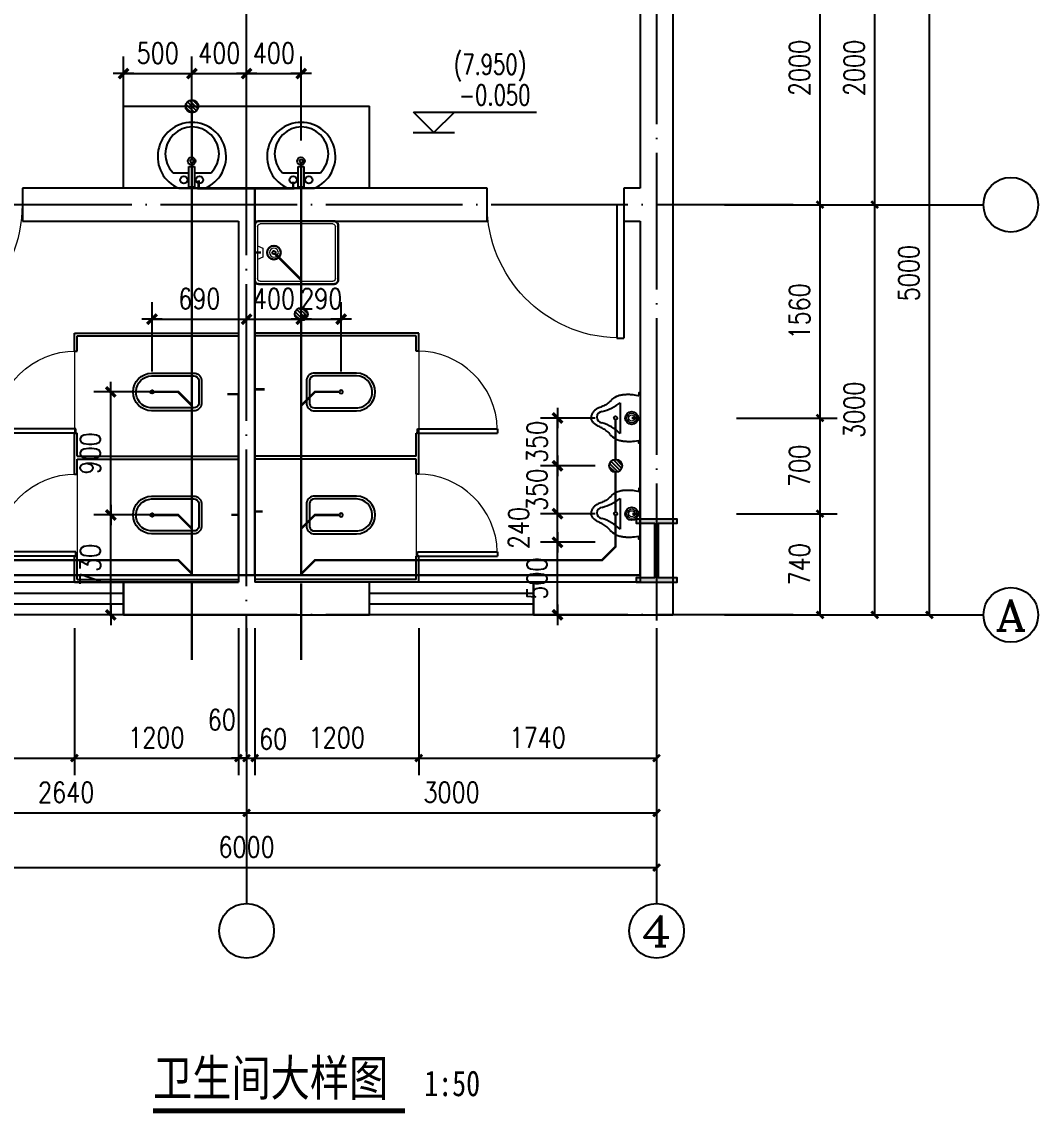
# Model space of a CAD drawing. Extents: x -173215 to 463891, y -864580 to -620646.
# Drawn here: x 102667 to 117540, y -779640 to -763675 of the extents above; entities that cross this region are included whole.
import ezdxf
from ezdxf.enums import TextEntityAlignment as Align

# ---------------------------------------------------------------- set-up
doc = ezdxf.new("R2010")
doc.units = 0
doc.header["$LTSCALE"] = 500
doc.header["$MEASUREMENT"] = 0
doc.linetypes.add('DASH', pattern=[0.35, 0.25, -0.1])
doc.linetypes.add('DOTE', pattern=[2.42, 2, -0.2, 0.02, -0.2])
doc.layers.get('0').update_dxf_attribs({"linetype": 'CONTINUOUS'})
doc.layers.get('Defpoints').update_dxf_attribs({"linetype": 'CONTINUOUS'})
for name, color, linetype in [('AXIS', 3, 'CONTINUOUS'), ('AXIS_TEXT', 7, 'CONTINUOUS'), ('DIM_ELEV', 3, 'CONTINUOUS'), ('DOTE', 253, 'DOTE'), ('EQUIP_地漏', 7, 'CONTINUOUS'), ('EQUIP_污水', 7, 'CONTINUOUS'), ('PIPE-污水', 2, 'DASH'), ('PIPE-给水', 3, 'TG_J'), ('PUB_TEXT', 7, 'CONTINUOUS'), ('TWT_DIM', 3, 'CONTINUOUS'), ('WALL', 6, 'CONTINUOUS'), ('WINDOW', 4, 'CONTINUOUS'), ('台盆', 130, 'CONTINUOUS'), ('栏板', 42, 'CONTINUOUS'), ('立面图', 40, 'CONTINUOUS'), ('立面白线', 31, 'CONTINUOUS')]:
    doc.layers.add(name, color=color, linetype=linetype)
doc.layers.add('填充剖面墙', color=6, linetype='CONTINUOUS', lineweight=30)
doc.layers.add('细线', color=8, linetype='CONTINUOUS', lineweight=9)
doc.styles.add('-黑体', font='simhei.ttf', dxfattribs={"width": 0.8})
doc.styles.add('_TCH_AXIS', font='COMPLEX', dxfattribs={"bigfont": 'GBCBIG'})
doc.styles.add('_TCH_DIM', font='SIMPLEX', dxfattribs={"bigfont": 'GBCBIG'})
doc.styles.add('COMPLEX', font='COMPLEX')
doc.styles.add('DIM_FONT', font='SIMPLEX.shx', dxfattribs={"width": 0.8})
doc.styles.add('TG_LINETYPE', font='SIMPLEX', dxfattribs={"width": 0.8, "height": 2.8, "bigfont": 'HZTXT'})
doc.linetypes.add('TG_J', pattern='A,2,-0.3,["J",TG_LINETYPE,S=0.1,R=0,X=-0.23,Y=-0.15],0', length=2.3)
doc.dimstyles.new('DIMN', dxfattribs={"dimtxt": 300, "dimasz": 1, "dimexe": 250, "dimexo": 300, "dimgap": 150, "dimtad": 1, "dimdec": 0, "dimzin": 0, "dimdsep": 46, "dimtxsty": 'DIM_FONT', "dimblk": '_DIMX', "dimcen": 0.09, "dimclrt": 7, "dimadec": 0, "dimazin": 0, "dimtfac": 1, "dimtdec": 0, "dimtix": 1, "dimtmove": 2, "dimatfit": 3, "dimldrblk": '_DIMX', "dimfxl": 0, "dimtolj": 1, "dimtzin": 0, "dimarcsym": 0})
doc.dimstyles.new('DIMN50', dxfattribs={"dimscale": 0.5, "dimtxt": 300, "dimasz": 100, "dimexe": 250, "dimexo": 300, "dimgap": 150, "dimtad": 1, "dimdec": 0, "dimzin": 0, "dimdsep": 46, "dimtxsty": 'DIM_FONT', "dimblk": 'ARCHTICK', "dimcen": 0.09, "dimclrt": 7, "dimazin": 2, "dimtfac": 1, "dimtdec": 0, "dimtix": 1, "dimtmove": 2, "dimatfit": 3, "dimldrblk": 'ARCHTICK', "dimfxl": 0, "dimtolj": 1, "dimtzin": 0, "dimarcsym": 0})

# ---------------------------------------------------------------- blocks, each defined once
blk = doc.blocks.new('钢柱')
blk.add_hatch(color=256).paths.add_polyline_path([(4274.7, 9436.3), (4139.7, 9436.3), (4139.7, 9466.3), (4439.7, 9466.3), (4439.7, 9436.3), (4304.7, 9436.3), (4304.7, 9036.3), (4439.7, 9036.3), (4439.7, 9006.3), (4139.7, 9006.3), (4139.7, 9036.3), (4274.7, 9036.3)])
blk.add_lwpolyline([(4274.7, 9436.3), (4139.7, 9436.3), (4139.7, 9466.3), (4439.7, 9466.3), (4439.7, 9436.3), (4304.7, 9436.3), (4304.7, 9036.3), (4439.7, 9036.3), (4439.7, 9006.3), (4139.7, 9006.3), (4139.7, 9036.3), (4274.7, 9036.3), (4274.7, 9436.3), (4139.7, 9436.3)])
blk = doc.blocks.new('$TCHSYS$WIN2D')
for p, q in [((-0.5, 0.5), (0.5, 0.5)), ((-0.5, 0.5), (-0.5, -0.5)), ((0.5, 0.5), (0.5, -0.5)), ((0.5, 0.1667), (-0.5, 0.1667)), ((0.5, -0.1667), (-0.5, -0.1667)), ((-0.5, -0.5), (0.5, -0.5))]:
    blk.add_line(p, q)
blk = doc.blocks.new('$plan$00001628')
for p, q in [((-20.3, 0), (20.3, 0)), ((20.3, 0), (20.3, -150)), ((-20.3, -150), (-20.3, 0)), ((-23.4, -103.9), (-143.6, -103.9)), ((20.3, -150), (-20.3, -150)), ((136, -103.9), (23.5, -103.9))]:
    blk.add_line(p, q)
blk.add_lwpolyline([(-96.6, 9.3, 5.110404), (92.2, 9.3)], format="xyb", close=True)
for centre, radius in [((-57.2, -52), 26.7), ((57.2, -52), 26.7), ((0, -190.1), 27.8)]:
    blk.add_circle(centre, radius)
blk.add_arc((-3.8, -242.5), 196.9, 135.25267, 44.74733)
blk = doc.blocks.new('$DorLib2D$00000001')
for p, q in [((0.45, 0.975), (0.5, 0.975)), ((0.45, 0), (0.45, 0.975)), ((0.5, 0), (0.5, 0.975)), ((0.5, 0), (0.45, 0))]:
    blk.add_line(p, q)
at = {"lineweight": 13}
blk.add_arc((0.475, 0), 0.975, 91.46928, 180, dxfattribs=at)
blk = doc.blocks.new('$plan$00001612')
for points in [[(135.1, 138), (442.4, 138, -0.388189), (501, 87.5), (501, -87.5, -0.388189), (442.4, -138), (135.1, -138, -0.97895)], [(443.1, -116.5), (125.4, -116.5, -0.936623), (135.3, 117.1), (442.8, 117.1, -0.381636), (480.2, 86.1), (480.2, -86.3, -0.399536)]]:
    blk.add_lwpolyline(points, format="xyb", close=True)
blk.add_lwpolyline([(195.5, 117.1, 0, 0, 0.440649), (185.5, 107.5, 0, 0, 0), (185.4, -105.9, 0, 0, 0.411645), (194.1, -115.5, 1.5, 1.5, 0)], format="xyseb")
blk = doc.blocks.new('$plan$00000380')
for p, q in [((-112.2, -146.3), (113.5, -146.3)), ((-135.3, -207.1), (-130, -211.3)), ((119.8, -220.5), (127.5, -214.6))]:
    blk.add_line(p, q)
for points in [[(-185, 0), (-185, -10), (-164.4, -10)], [(-185, 0), (185, 0), (185, -10), (165, -10)], [(-135.3, -207.1), (-146.1, -193.9), (-153.4, -182.2), (-159, -171.7), (-163.1, -162.3), (-166.1, -153.9), (-168.1, -146.2), (-169.4, -139.3), (-170.4, -132.8), (-171.2, -126.7), (-171.8, -120.8), (-172.4, -115.1), (-172.8, -109.5), (-173.1, -103.9), (-173.3, -98.1), (-173.3, -92.1), (-173.3, -85.9), (-173.2, -79.2), (-172.9, -71.9), (-172.3, -63.7), (-171.4, -54.4), (-170.1, -43.7), (-168.2, -31.4), (-165.8, -17.2), (-164.4, -10)], [(127.5, -214.6), (137.5, -201.9), (145.5, -190.6), (151.6, -180.4), (156.3, -171.3), (159.7, -163), (162.1, -155.5), (163.9, -148.7), (165.2, -142.3), (166.3, -136.2), (167.3, -130.4), (168.2, -124.7), (168.9, -119.1), (169.5, -113.5), (170, -107.8), (170.4, -101.8), (170.8, -95.6), (171, -88.9), (171.1, -81.6), (171, -73.4), (170.6, -64), (169.9, -53.3), (168.7, -40.9), (167.1, -26.6), (164.9, -10.1)], [(-130, -211.3), (-128.2, -212.9), (-120.3, -220.9), (-113.4, -228.7), (-107.4, -236.3), (-102.1, -243.8), (-97.5, -251.3), (-93.4, -258.7), (-89.7, -266.2), (-86.2, -273.6), (-83.1, -280.9), (-80.1, -288.1), (-77.2, -295.1), (-74.4, -301.8), (-71.5, -308.2), (-68.5, -314.2), (-65.3, -319.8), (-62, -324.9), (-58.5, -329.6), (-54.8, -334), (-51, -338), (-47, -341.6), (-42.9, -344.9), (-38.6, -347.9), (-34.2, -350.5), (-29.7, -352.9), (-25.1, -354.9), (-20.3, -356.6), (-15.4, -358), (-10.4, -359), (-5.3, -359.6), (-0.1, -359.8), (0.3, -359.8)], [(119.8, -220.5), (117.9, -222), (109.6, -229.5), (102.3, -236.9), (95.8, -244.2), (90.2, -251.4), (85.1, -258.6), (80.6, -265.8), (76.4, -273), (72.6, -280.2), (69, -287.4), (65.7, -294.4), (62.4, -301.2), (59.2, -307.7), (55.9, -314), (52.6, -319.8), (49.1, -325.2), (45.5, -330.1), (41.7, -334.7), (37.8, -338.8), (33.8, -342.6), (29.6, -346), (25.3, -349), (20.9, -351.7), (16.3, -354.2), (11.7, -356.3), (6.9, -358), (2.1, -359.4), (0.3, -359.8)]]:
    blk.add_lwpolyline(points)
blk.add_circle((0, -61.9), 47.3)
at = {"lineweight": 13}
for radius in [34.6, 22.1]:
    blk.add_circle((0, -61.9), radius, dxfattribs=at)
for centre, radius, start, end in [((-382.4, -362.7), 346.2, 14.06156, 38.70013), ((335.1, -365.6), 311.8, 135.28681, 164.39133), ((-5.7, -276), 40.9, 183.65649, 351.93977)]:
    blk.add_arc(centre, radius, start, end)
blk = doc.blocks.new('$plan$00000360')
at = {"lineweight": 13}
for p, q in [((-590, -420), (-590, -40)), ((-570, -20), (-40, -20)), ((-20, -40), (-20, -420)), ((-20, -180), (-60, -197.5)), ((-60, -197.5), (-60, -262.5)), ((-60, -262.5), (-20, -280)), ((-40, -440), (-570, -440))]:
    blk.add_line(p, q, dxfattribs=at)
for points in [[(-580, 0, 0.414214), (-610, -30, 0.414214)], [(0, -30, 0.414214), (-30, 0, 0.414214)], [(-610, -430, 0.414214), (-580, -460, 0.414214)], [(-30, -460, 0.414214), (0, -430, 0.414214)]]:
    blk.add_lwpolyline(points, format="xyb")
for points in [[(-580, 0), (-30, 0)], [(-610, -430), (-610, -30)], [(0, -30), (0, -430)], [(-30, -460), (-580, -460)]]:
    blk.add_lwpolyline(points)
blk.add_circle((-140, -230), 50)
blk.add_circle((-140, -230), 32.5, dxfattribs=at)
for centre, start, end in [((-570, -40), 90, 180), ((-40, -40), 0, 90), ((-570, -420), 180, 270), ((-40, -420), 270, 0)]:
    blk.add_arc(centre, 20, start, end, dxfattribs=at)
blk = doc.blocks.new('_AXISO')
blk.add_circle((0, 0), 0.5)
at = {"layer": 'AXIS_TEXT', "style": 'COMPLEX', "width": 1.041667}
blk.add_attdef('A', text='', height=0.56, dxfattribs=at).set_placement((-0.25, -0.28), (0.25, -0.28), align=Align.FIT)
blk = doc.blocks.new('_ArchTick')
at = {"color": 0, "linetype": 'ByBlock', "const_width": 0.4}
blk.add_lwpolyline([(-0.5, -0.5), (0.5, 0.5)], dxfattribs=at)
blk = doc.blocks.new('*D342')
at = {"layer": 'AXIS', "color": 0, "lineweight": -2, "transparency": 16777216}
for p, q in [((313370.6, -424803.7), (313370.6, -426428.7)), ((319370.6, -424803.7), (319370.6, -426428.7)), ((313370.6, -426303.7), (319370.6, -426303.7))]:
    blk.add_line(p, q, dxfattribs=at)
at = {"layer": 'Defpoints', "color": 0, "transparency": 16777216}
for p in [(313370.6, -424653.7), (319370.6, -424653.7), (319370.6, -426303.7)]:
    blk.add_point(p, dxfattribs=at)
at = {"layer": 'AXIS', "color": 0, "lineweight": -2, "transparency": 16777216, "xscale": 50, "yscale": 50, "zscale": 50, "rotation": 180}
blk.add_blockref('_ArchTick', (313370.6, -426303.7), dxfattribs=at)
at = {"layer": 'AXIS', "color": 0, "lineweight": -2, "transparency": 16777216, "xscale": 50, "yscale": 50, "zscale": 50}
blk.add_blockref('_ArchTick', (319370.6, -426303.7), dxfattribs=at)
at = {"layer": 'AXIS', "color": 7, "transparency": 16777216, "insert": (316370.6, -426153.7), "char_height": 150, "attachment_point": 5, "style": 'DIM_FONT'}
blk.add_mtext('\\A1;6000', dxfattribs=at)
blk = doc.blocks.new('*D344')
at = {"layer": 'AXIS', "color": 0, "lineweight": -2, "transparency": 16777216}
for p, q in [((313730.6, -424803.7), (313730.6, -426028.7)), ((316370.6, -424803.7), (316370.6, -426028.7)), ((313730.6, -425903.7), (316370.6, -425903.7))]:
    blk.add_line(p, q, dxfattribs=at)
at = {"layer": 'Defpoints', "color": 0, "transparency": 16777216}
for p in [(313730.6, -424653.7), (316370.6, -424653.7), (316370.6, -425903.7)]:
    blk.add_point(p, dxfattribs=at)
at = {"layer": 'AXIS', "color": 0, "lineweight": -2, "transparency": 16777216, "xscale": 50, "yscale": 50, "zscale": 50, "rotation": 180}
blk.add_blockref('_ArchTick', (313730.6, -425903.7), dxfattribs=at)
at = {"layer": 'AXIS', "color": 0, "lineweight": -2, "transparency": 16777216, "xscale": 50, "yscale": 50, "zscale": 50}
blk.add_blockref('_ArchTick', (316370.6, -425903.7), dxfattribs=at)
at = {"layer": 'AXIS', "color": 7, "transparency": 16777216, "insert": (315050.6, -425753.7), "char_height": 150, "attachment_point": 5, "style": 'DIM_FONT'}
blk.add_mtext('\\A1;2640', dxfattribs=at)
blk = doc.blocks.new('*D345')
at = {"layer": 'AXIS', "color": 0, "lineweight": -2, "transparency": 16777216}
for p, q in [((316370.6, -424803.7), (316370.6, -426028.7)), ((319370.6, -424803.7), (319370.6, -426028.7)), ((316370.6, -425903.7), (319370.6, -425903.7))]:
    blk.add_line(p, q, dxfattribs=at)
at = {"layer": 'Defpoints', "color": 0, "transparency": 16777216}
for p in [(316370.6, -424653.7), (319370.6, -424653.7), (319370.6, -425903.7)]:
    blk.add_point(p, dxfattribs=at)
at = {"layer": 'AXIS', "color": 0, "lineweight": -2, "transparency": 16777216, "xscale": 50, "yscale": 50, "zscale": 50, "rotation": 180}
blk.add_blockref('_ArchTick', (316370.6, -425903.7), dxfattribs=at)
at = {"layer": 'AXIS', "color": 0, "lineweight": -2, "transparency": 16777216, "xscale": 50, "yscale": 50, "zscale": 50}
blk.add_blockref('_ArchTick', (319370.6, -425903.7), dxfattribs=at)
at = {"layer": 'AXIS', "color": 7, "transparency": 16777216, "insert": (317870.6, -425753.7), "char_height": 150, "attachment_point": 5, "style": 'DIM_FONT'}
blk.add_mtext('\\A1;3000', dxfattribs=at)
blk = doc.blocks.new('*D346')
at = {"layer": 'AXIS', "color": 0, "lineweight": -2, "transparency": 16777216}
for p, q in [((319866.9, -419455.8), (321491.9, -419455.8)), ((321366.9, -424455.8), (321366.9, -419455.8)), ((319866.9, -424455.8), (321491.9, -424455.8))]:
    blk.add_line(p, q, dxfattribs=at)
at = {"layer": 'Defpoints', "color": 0, "transparency": 16777216}
for p in [(319716.9, -419455.8), (321366.9, -419455.8), (319716.9, -424455.8)]:
    blk.add_point(p, dxfattribs=at)
at = {"layer": 'AXIS', "color": 0, "lineweight": -2, "transparency": 16777216, "xscale": 50, "yscale": 50, "zscale": 50}
for p, rotation in [((321366.9, -419455.8), 90), ((321366.9, -424455.8), 270)]:
    blk.add_blockref('_ArchTick', p, dxfattribs=dict(at, rotation=rotation))
at = {"layer": 'AXIS', "color": 7, "transparency": 16777216, "insert": (321216.9, -421955.8), "char_height": 150, "attachment_point": 5, "rotation": 90, "style": 'DIM_FONT'}
blk.add_mtext('\\A1;5000', dxfattribs=at)
blk = doc.blocks.new('*D347')
at = {"layer": 'AXIS', "color": 0, "lineweight": -2, "transparency": 16777216}
for p, q in [((319866.9, -421455.8), (321091.9, -421455.8)), ((320966.9, -424455.8), (320966.9, -421455.8)), ((319866.9, -424455.8), (321091.9, -424455.8))]:
    blk.add_line(p, q, dxfattribs=at)
at = {"layer": 'Defpoints', "color": 0, "transparency": 16777216}
for p in [(319716.9, -421455.8), (320966.9, -421455.8), (319716.9, -424455.8)]:
    blk.add_point(p, dxfattribs=at)
at = {"layer": 'AXIS', "color": 0, "lineweight": -2, "transparency": 16777216, "xscale": 50, "yscale": 50, "zscale": 50}
for p, rotation in [((320966.9, -421455.8), 90), ((320966.9, -424455.8), 270)]:
    blk.add_blockref('_ArchTick', p, dxfattribs=dict(at, rotation=rotation))
at = {"layer": 'AXIS', "color": 7, "transparency": 16777216, "insert": (320816.9, -422955.8), "char_height": 150, "attachment_point": 5, "rotation": 90, "style": 'DIM_FONT'}
blk.add_mtext('\\A1;3000', dxfattribs=at)
blk = doc.blocks.new('*D348')
at = {"layer": 'AXIS', "color": 0, "lineweight": -2, "transparency": 16777216}
for p, q in [((319866.9, -419455.8), (321091.9, -419455.8)), ((320966.9, -421455.8), (320966.9, -419455.8)), ((319866.9, -421455.8), (321091.9, -421455.8))]:
    blk.add_line(p, q, dxfattribs=at)
at = {"layer": 'Defpoints', "color": 0, "transparency": 16777216}
for p in [(319716.9, -419455.8), (320966.9, -419455.8), (319716.9, -421455.8)]:
    blk.add_point(p, dxfattribs=at)
at = {"layer": 'AXIS', "color": 0, "lineweight": -2, "transparency": 16777216, "xscale": 50, "yscale": 50, "zscale": 50}
for p, rotation in [((320966.9, -419455.8), 90), ((320966.9, -421455.8), 270)]:
    blk.add_blockref('_ArchTick', p, dxfattribs=dict(at, rotation=rotation))
at = {"layer": 'AXIS', "color": 7, "transparency": 16777216, "insert": (320816.9, -420455.8), "char_height": 150, "attachment_point": 5, "rotation": 90, "style": 'DIM_FONT'}
blk.add_mtext('\\A1;2000', dxfattribs=at)
blk = doc.blocks.new('*D352')
at = {"layer": 'AXIS', "color": 0, "lineweight": -2, "transparency": 16777216}
for p, q in [((319954.4, -423715.8), (320691.9, -423715.8)), ((320566.9, -424455.8), (320566.9, -423715.8)), ((319954.4, -424455.8), (320691.9, -424455.8))]:
    blk.add_line(p, q, dxfattribs=at)
at = {"layer": 'Defpoints', "color": 0, "transparency": 16777216}
for p in [(319804.4, -423715.8), (320566.9, -423715.8), (319804.4, -424455.8)]:
    blk.add_point(p, dxfattribs=at)
at = {"layer": 'AXIS', "color": 0, "lineweight": -2, "transparency": 16777216, "xscale": 50, "yscale": 50, "zscale": 50}
for p, rotation in [((320566.9, -423715.8), 90), ((320566.9, -424455.8), 270)]:
    blk.add_blockref('_ArchTick', p, dxfattribs=dict(at, rotation=rotation))
at = {"layer": 'AXIS', "color": 7, "transparency": 16777216, "insert": (320416.9, -424085.8), "char_height": 150, "attachment_point": 5, "rotation": 90, "style": 'DIM_FONT'}
blk.add_mtext('\\A1;740', dxfattribs=at)
blk = doc.blocks.new('*D353')
at = {"layer": 'AXIS', "color": 0, "lineweight": -2, "transparency": 16777216}
for p, q in [((319954.4, -423015.8), (320691.9, -423015.8)), ((320566.9, -423715.8), (320566.9, -423015.8)), ((319954.4, -423715.8), (320691.9, -423715.8))]:
    blk.add_line(p, q, dxfattribs=at)
at = {"layer": 'Defpoints', "color": 0, "transparency": 16777216}
for p in [(319804.4, -423015.8), (320566.9, -423015.8), (319804.4, -423715.8)]:
    blk.add_point(p, dxfattribs=at)
at = {"layer": 'AXIS', "color": 0, "lineweight": -2, "transparency": 16777216, "xscale": 50, "yscale": 50, "zscale": 50}
for p, rotation in [((320566.9, -423015.8), 90), ((320566.9, -423715.8), 270)]:
    blk.add_blockref('_ArchTick', p, dxfattribs=dict(at, rotation=rotation))
at = {"layer": 'AXIS', "color": 7, "transparency": 16777216, "insert": (320416.9, -423365.8), "char_height": 150, "attachment_point": 5, "rotation": 90, "style": 'DIM_FONT'}
blk.add_mtext('\\A1;700', dxfattribs=at)
blk = doc.blocks.new('*D354')
at = {"layer": 'AXIS', "color": 0, "lineweight": -2, "transparency": 16777216}
for p, q in [((319954.4, -421455.8), (320691.9, -421455.8)), ((320566.9, -423015.8), (320566.9, -421455.8)), ((319954.4, -423015.8), (320691.9, -423015.8))]:
    blk.add_line(p, q, dxfattribs=at)
at = {"layer": 'Defpoints', "color": 0, "transparency": 16777216}
for p in [(319804.4, -421455.8), (320566.9, -421455.8), (319804.4, -423015.8)]:
    blk.add_point(p, dxfattribs=at)
at = {"layer": 'AXIS', "color": 0, "lineweight": -2, "transparency": 16777216, "xscale": 50, "yscale": 50, "zscale": 50}
for p, rotation in [((320566.9, -421455.8), 90), ((320566.9, -423015.8), 270)]:
    blk.add_blockref('_ArchTick', p, dxfattribs=dict(at, rotation=rotation))
at = {"layer": 'AXIS', "color": 7, "transparency": 16777216, "insert": (320416.9, -422235.8), "char_height": 150, "attachment_point": 5, "rotation": 90, "style": 'DIM_FONT'}
blk.add_mtext('\\A1;1560', dxfattribs=at)
blk = doc.blocks.new('*D355')
at = {"layer": 'AXIS', "color": 0, "lineweight": -2, "transparency": 16777216}
for p, q in [((319954.4, -419455.8), (320691.9, -419455.8)), ((320566.9, -421455.8), (320566.9, -419455.8)), ((319954.4, -421455.8), (320691.9, -421455.8))]:
    blk.add_line(p, q, dxfattribs=at)
at = {"layer": 'Defpoints', "color": 0, "transparency": 16777216}
for p in [(319804.4, -419455.8), (320566.9, -419455.8), (319804.4, -421455.8)]:
    blk.add_point(p, dxfattribs=at)
at = {"layer": 'AXIS', "color": 0, "lineweight": -2, "transparency": 16777216, "xscale": 50, "yscale": 50, "zscale": 50}
for p, rotation in [((320566.9, -419455.8), 90), ((320566.9, -421455.8), 270)]:
    blk.add_blockref('_ArchTick', p, dxfattribs=dict(at, rotation=rotation))
at = {"layer": 'AXIS', "color": 7, "transparency": 16777216, "insert": (320416.9, -420455.8), "char_height": 150, "attachment_point": 5, "rotation": 90, "style": 'DIM_FONT'}
blk.add_mtext('\\A1;2000', dxfattribs=at)
blk = doc.blocks.new('*D357')
at = {"layer": 'AXIS', "color": 0, "lineweight": -2, "transparency": 16777216}
for p, q in [((313610.6, -424553.7), (313610.6, -425628.7)), ((315110.6, -424553.7), (315110.6, -425628.7)), ((313610.6, -425503.7), (315110.6, -425503.7))]:
    blk.add_line(p, q, dxfattribs=at)
at = {"layer": 'Defpoints', "color": 0, "transparency": 16777216}
for p in [(313610.6, -424403.7), (315110.6, -424403.7), (315110.6, -425503.7)]:
    blk.add_point(p, dxfattribs=at)
at = {"layer": 'AXIS', "color": 0, "lineweight": -2, "transparency": 16777216, "xscale": 50, "yscale": 50, "zscale": 50, "rotation": 180}
blk.add_blockref('_ArchTick', (313610.6, -425503.7), dxfattribs=at)
at = {"layer": 'AXIS', "color": 0, "lineweight": -2, "transparency": 16777216, "xscale": 50, "yscale": 50, "zscale": 50}
blk.add_blockref('_ArchTick', (315110.6, -425503.7), dxfattribs=at)
at = {"layer": 'AXIS', "color": 7, "transparency": 16777216, "insert": (314360.6, -425353.7), "char_height": 150, "attachment_point": 5, "style": 'DIM_FONT'}
blk.add_mtext('\\A1;1500', dxfattribs=at)
blk = doc.blocks.new('*D358')
at = {"layer": 'AXIS', "color": 0, "lineweight": -2, "transparency": 16777216}
for p, q in [((315110.6, -424553.7), (315110.6, -425628.7)), ((316310.6, -424553.7), (316310.6, -425628.7)), ((315110.6, -425503.7), (316310.6, -425503.7))]:
    blk.add_line(p, q, dxfattribs=at)
at = {"layer": 'Defpoints', "color": 0, "transparency": 16777216}
for p in [(315110.6, -424403.7), (316310.6, -424403.7), (316310.6, -425503.7)]:
    blk.add_point(p, dxfattribs=at)
at = {"layer": 'AXIS', "color": 0, "lineweight": -2, "transparency": 16777216, "xscale": 50, "yscale": 50, "zscale": 50, "rotation": 180}
blk.add_blockref('_ArchTick', (315110.6, -425503.7), dxfattribs=at)
at = {"layer": 'AXIS', "color": 0, "lineweight": -2, "transparency": 16777216, "xscale": 50, "yscale": 50, "zscale": 50}
blk.add_blockref('_ArchTick', (316310.6, -425503.7), dxfattribs=at)
at = {"layer": 'AXIS', "color": 7, "transparency": 16777216, "insert": (315710.6, -425353.7), "char_height": 150, "attachment_point": 5, "style": 'DIM_FONT'}
blk.add_mtext('\\A1;1200', dxfattribs=at)
blk = doc.blocks.new('*D359')
at = {"layer": 'AXIS', "color": 0, "lineweight": -2, "transparency": 16777216}
for p, q in [((316310.6, -424553.7), (316310.6, -425628.7)), ((316370.6, -424553.7), (316370.6, -425628.7)), ((316310.6, -425503.7), (316260.6, -425503.7)), ((316310.6, -425503.7), (316370.6, -425503.7)), ((316370.6, -425503.7), (316420.6, -425503.7))]:
    blk.add_line(p, q, dxfattribs=at)
at = {"layer": 'Defpoints', "color": 0, "transparency": 16777216}
for p in [(316310.6, -424403.7), (316370.6, -424403.7), (316370.6, -425503.7)]:
    blk.add_point(p, dxfattribs=at)
at = {"layer": 'AXIS', "color": 0, "lineweight": -2, "transparency": 16777216, "xscale": 50, "yscale": 50, "zscale": 50}
blk.add_blockref('_ArchTick', (316310.6, -425503.7), dxfattribs=at)
at = {"layer": 'AXIS', "color": 0, "lineweight": -2, "transparency": 16777216, "xscale": 50, "yscale": 50, "zscale": 50, "rotation": 180}
blk.add_blockref('_ArchTick', (316370.6, -425503.7), dxfattribs=at)
at = {"layer": 'AXIS', "color": 7, "transparency": 16777216, "insert": (316189.4, -425222.7), "char_height": 150, "attachment_point": 5, "style": 'DIM_FONT'}
blk.add_mtext('\\A1;60', dxfattribs=at)
blk = doc.blocks.new('*D360')
at = {"layer": 'AXIS', "color": 0, "lineweight": -2, "transparency": 16777216}
for p, q in [((316370.6, -424553.7), (316370.6, -425628.7)), ((316430.6, -424553.7), (316430.6, -425628.7)), ((316370.6, -425503.7), (316320.6, -425503.7)), ((316370.6, -425503.7), (316430.6, -425503.7)), ((316430.6, -425503.7), (316480.6, -425503.7))]:
    blk.add_line(p, q, dxfattribs=at)
at = {"layer": 'Defpoints', "color": 0, "transparency": 16777216}
for p in [(316370.6, -424403.7), (316430.6, -424403.7), (316430.6, -425503.7)]:
    blk.add_point(p, dxfattribs=at)
at = {"layer": 'AXIS', "color": 0, "lineweight": -2, "transparency": 16777216, "xscale": 50, "yscale": 50, "zscale": 50}
blk.add_blockref('_ArchTick', (316370.6, -425503.7), dxfattribs=at)
at = {"layer": 'AXIS', "color": 0, "lineweight": -2, "transparency": 16777216, "xscale": 50, "yscale": 50, "zscale": 50, "rotation": 180}
blk.add_blockref('_ArchTick', (316430.6, -425503.7), dxfattribs=at)
at = {"layer": 'AXIS', "color": 7, "transparency": 16777216, "insert": (316565.1, -425363.5), "char_height": 150, "attachment_point": 5, "style": 'DIM_FONT'}
blk.add_mtext('\\A1;60', dxfattribs=at)
blk = doc.blocks.new('*D361')
at = {"layer": 'AXIS', "color": 0, "lineweight": -2, "transparency": 16777216}
for p, q in [((316430.6, -424553.7), (316430.6, -425628.7)), ((317630.6, -424553.7), (317630.6, -425628.7)), ((316430.6, -425503.7), (317630.6, -425503.7))]:
    blk.add_line(p, q, dxfattribs=at)
at = {"layer": 'Defpoints', "color": 0, "transparency": 16777216}
for p in [(316430.6, -424403.7), (317630.6, -424403.7), (317630.6, -425503.7)]:
    blk.add_point(p, dxfattribs=at)
at = {"layer": 'AXIS', "color": 0, "lineweight": -2, "transparency": 16777216, "xscale": 50, "yscale": 50, "zscale": 50, "rotation": 180}
blk.add_blockref('_ArchTick', (316430.6, -425503.7), dxfattribs=at)
at = {"layer": 'AXIS', "color": 0, "lineweight": -2, "transparency": 16777216, "xscale": 50, "yscale": 50, "zscale": 50}
blk.add_blockref('_ArchTick', (317630.6, -425503.7), dxfattribs=at)
at = {"layer": 'AXIS', "color": 7, "transparency": 16777216, "insert": (317030.6, -425353.7), "char_height": 150, "attachment_point": 5, "style": 'DIM_FONT'}
blk.add_mtext('\\A1;1200', dxfattribs=at)
blk = doc.blocks.new('*D362')
at = {"layer": 'AXIS', "color": 0, "lineweight": -2, "transparency": 16777216}
for p, q in [((317630.6, -424553.7), (317630.6, -425628.7)), ((319370.6, -424553.7), (319370.6, -425628.7)), ((317630.6, -425503.7), (319370.6, -425503.7))]:
    blk.add_line(p, q, dxfattribs=at)
at = {"layer": 'Defpoints', "color": 0, "transparency": 16777216}
for p in [(317630.6, -424403.7), (319370.6, -424403.7), (319370.6, -425503.7)]:
    blk.add_point(p, dxfattribs=at)
at = {"layer": 'AXIS', "color": 0, "lineweight": -2, "transparency": 16777216, "xscale": 50, "yscale": 50, "zscale": 50, "rotation": 180}
blk.add_blockref('_ArchTick', (317630.6, -425503.7), dxfattribs=at)
at = {"layer": 'AXIS', "color": 0, "lineweight": -2, "transparency": 16777216, "xscale": 50, "yscale": 50, "zscale": 50}
blk.add_blockref('_ArchTick', (319370.6, -425503.7), dxfattribs=at)
at = {"layer": 'AXIS', "color": 7, "transparency": 16777216, "insert": (318500.6, -425353.7), "char_height": 150, "attachment_point": 5, "style": 'DIM_FONT'}
blk.add_mtext('\\A1;1740', dxfattribs=at)
blk = doc.blocks.new('_DIMX')
blk.add_line((-150, 0), (150, 0))
at = {"const_width": 50}
blk.add_lwpolyline([(-70, -70), (70, 70)], dxfattribs=at)
blk = doc.blocks.new('*D71')
at = {"layer": 'Defpoints', "color": 0, "transparency": 16777216}
for p in [(105956, -764432), (105156, -765712), (105956, -765712)]:
    blk.add_point(p, dxfattribs=at)
at = {"layer": 'TWT_DIM', "color": 0, "lineweight": -2, "transparency": 16777216}
for p, q in [((105156, -765412), (105156, -764182)), ((105956, -765412), (105956, -764182)), ((105155, -764432), (105154, -764432)), ((105156, -764432), (105956, -764432)), ((105957, -764432), (105958, -764432))]:
    blk.add_line(p, q, dxfattribs=at)
blk.add_blockref('_DIMX', (105156, -764432), dxfattribs=at)
at = {"layer": 'TWT_DIM', "color": 0, "lineweight": -2, "transparency": 16777216, "rotation": 180}
blk.add_blockref('_DIMX', (105956, -764432), dxfattribs=at)
at = {"layer": 'TWT_DIM', "color": 7, "transparency": 16777216, "insert": (105556, -764132), "char_height": 300, "attachment_point": 5, "style": 'DIM_FONT'}
blk.add_mtext('\\A1;400', dxfattribs=at)
blk = doc.blocks.new('*D72')
at = {"layer": 'Defpoints', "color": 0, "transparency": 16777216}
for p in [(106755, -764432), (105956, -765712), (106755, -765712)]:
    blk.add_point(p, dxfattribs=at)
at = {"layer": 'TWT_DIM', "color": 0, "lineweight": -2, "transparency": 16777216}
for p, q in [((105956, -765412), (105956, -764182)), ((106755, -765412), (106755, -764182)), ((105955, -764432), (105954, -764432)), ((105956, -764432), (106755, -764432)), ((106756, -764432), (106757, -764432))]:
    blk.add_line(p, q, dxfattribs=at)
blk.add_blockref('_DIMX', (105956, -764432), dxfattribs=at)
at = {"layer": 'TWT_DIM', "color": 0, "lineweight": -2, "transparency": 16777216, "rotation": 180}
blk.add_blockref('_DIMX', (106755, -764432), dxfattribs=at)
at = {"layer": 'TWT_DIM', "color": 7, "transparency": 16777216, "insert": (106355, -764132), "char_height": 300, "attachment_point": 5, "style": 'DIM_FONT'}
blk.add_mtext('\\A1;400', dxfattribs=at)
blk = doc.blocks.new('*D73')
at = {"layer": 'Defpoints', "color": 0, "transparency": 16777216}
for p in [(110506, -769471), (111356, -769471), (111356, -770171)]:
    blk.add_point(p, dxfattribs=at)
at = {"layer": 'TWT_DIM', "color": 0, "lineweight": -2, "transparency": 16777216}
for p, q in [((111056, -769471), (110256, -769471)), ((110506, -769470), (110506, -769469)), ((110506, -770171), (110506, -769471)), ((111056, -770171), (110256, -770171)), ((110506, -770172), (110506, -770173))]:
    blk.add_line(p, q, dxfattribs=at)
for p, rotation in [((110506, -769471), 270), ((110506, -770171), 90)]:
    blk.add_blockref('_DIMX', p, dxfattribs=dict(at, rotation=rotation))
at = {"layer": 'TWT_DIM', "color": 7, "transparency": 16777216, "insert": (110206, -769821), "char_height": 300, "attachment_point": 5, "rotation": 90, "style": 'DIM_FONT'}
blk.add_mtext('\\A1;350', dxfattribs=at)
blk = doc.blocks.new('*D74')
at = {"layer": 'Defpoints', "color": 0, "transparency": 16777216}
for p in [(110506, -770171), (111356, -770171), (111356, -770871)]:
    blk.add_point(p, dxfattribs=at)
at = {"layer": 'TWT_DIM', "color": 0, "lineweight": -2, "transparency": 16777216}
for p, q in [((111056, -770171), (110256, -770171)), ((110506, -770170), (110506, -770169)), ((110506, -770871), (110506, -770171)), ((111056, -770871), (110256, -770871)), ((110506, -770872), (110506, -770873))]:
    blk.add_line(p, q, dxfattribs=at)
for p, rotation in [((110506, -770171), 270), ((110506, -770871), 90)]:
    blk.add_blockref('_DIMX', p, dxfattribs=dict(at, rotation=rotation))
at = {"layer": 'TWT_DIM', "color": 7, "transparency": 16777216, "insert": (110206, -770521), "char_height": 300, "attachment_point": 5, "rotation": 90, "style": 'DIM_FONT'}
blk.add_mtext('\\A1;350', dxfattribs=at)
blk = doc.blocks.new('*D78')
at = {"layer": 'Defpoints', "color": 0, "transparency": 16777216}
for p in [(106756, -768025), (105956, -769089), (106756, -769089)]:
    blk.add_point(p, dxfattribs=at)
at = {"layer": 'TWT_DIM', "color": 0, "lineweight": -2, "transparency": 16777216}
for p, q in [((105956, -768789), (105956, -767775)), ((106756, -768789), (106756, -767775)), ((105955, -768025), (105954, -768025)), ((105956, -768025), (106756, -768025)), ((106757, -768025), (106758, -768025))]:
    blk.add_line(p, q, dxfattribs=at)
blk.add_blockref('_DIMX', (105956, -768025), dxfattribs=at)
at = {"layer": 'TWT_DIM', "color": 0, "lineweight": -2, "transparency": 16777216, "rotation": 180}
blk.add_blockref('_DIMX', (106756, -768025), dxfattribs=at)
at = {"layer": 'TWT_DIM', "color": 7, "transparency": 16777216, "insert": (106356, -767725), "char_height": 300, "attachment_point": 5, "style": 'DIM_FONT'}
blk.add_mtext('\\A1;400', dxfattribs=at)
blk = doc.blocks.new('*D79')
at = {"layer": 'Defpoints', "color": 0, "transparency": 16777216}
for p in [(107340, -768025), (106756, -769089), (107340, -769089)]:
    blk.add_point(p, dxfattribs=at)
at = {"layer": 'TWT_DIM', "color": 0, "lineweight": -2, "transparency": 16777216}
for p, q in [((106756, -768789), (106756, -767775)), ((107340, -768789), (107340, -767775)), ((106755, -768025), (106754, -768025)), ((106756, -768025), (107340, -768025)), ((107341, -768025), (107342, -768025))]:
    blk.add_line(p, q, dxfattribs=at)
blk.add_blockref('_DIMX', (106756, -768025), dxfattribs=at)
at = {"layer": 'TWT_DIM', "color": 0, "lineweight": -2, "transparency": 16777216, "rotation": 180}
blk.add_blockref('_DIMX', (107340, -768025), dxfattribs=at)
at = {"layer": 'TWT_DIM', "color": 7, "transparency": 16777216, "insert": (107048, -767725), "char_height": 300, "attachment_point": 5, "style": 'DIM_FONT'}
blk.add_mtext('\\A1;290', dxfattribs=at)
blk = doc.blocks.new('$TwtSys$00000147')
blk.add_circle((0, 0, 0), 1)
blk = doc.blocks.new('$TwtSys$00000141')
for p, q in [((-94, 8), (-10, 92)), ((-94, 8), (-10, 92)), ((-87, -35), (35, 87)), ((-87, -35), (35, 87)), ((-66, -66), (66, 66)), ((-66, -66), (66, 66)), ((-32, -87), (88, 33)), ((-32, -87), (88, 33)), ((11, -92), (92, -11)), ((11, -92), (92, -11))]:
    blk.add_line(p, q)
blk.add_circle((0, 0), 94)
blk.add_circle((0, 0), 94)
blk = doc.blocks.new('422030')
at = {"layer": 'AXIS'}
for p, q in [((320370.6, -421455.8), (321762.8, -421455.8)), ((320370.6, -424455.8), (321762.8, -424455.8)), ((316370.6, -425455.8), (316370.6, -426566.7)), ((319370.6, -425455.8), (319370.6, -426566.7))]:
    blk.add_line(p, q, dxfattribs=at)
at = {"layer": 'DIM_ELEV'}
for p, q in [((317740.9, -420928), (317590.9, -420778)), ((317590.9, -420778), (318490.9, -420778)), ((317740.9, -420928), (317890.9, -420778)), ((317589.2, -420928), (317890.9, -420928))]:
    blk.add_line(p, q, dxfattribs=at)
at = {"layer": 'DOTE', "linetype": 'DOTE'}
for p, q in [((319370.6, -418655.8), (319370.6, -425455.8)), ((316370.6, -425455.8), (316370.6, -418816.3)), ((320370.6, -421455.8), (312370.6, -421455.8)), ((320370.6, -424455.8), (312370.6, -424455.8))]:
    blk.add_line(p, q, dxfattribs=at)
at = {"layer": 'WALL'}
for p, q in [((319490.6, -419535.8), (319490.6, -421455.8)), ((319250.6, -419575.8), (319250.6, -421335.8)), ((316370.6, -421335.8), (314730.6, -421335.8)), ((314730.6, -421335.8), (314730.6, -421575.8)), ((318130.6, -421335.8), (316370.6, -421335.8)), ((318130.6, -421575.8), (318130.6, -421335.8)), ((319250.6, -421335.8), (319130.6, -421335.8)), ((319130.6, -421335.8), (319130.6, -421575.8)), ((319490.6, -421455.8), (319490.6, -424455.8)), ((314730.6, -421575.8), (316310.6, -421575.8)), ((316310.6, -421575.8), (316310.6, -424215.8)), ((316430.6, -421575.8), (316430.6, -424215.8)), ((316430.6, -421575.8), (318130.6, -421575.8)), ((319130.6, -421575.8), (319250.6, -421575.8)), ((319250.6, -421575.8), (319250.6, -424215.8)), ((316310.6, -424215.8), (315470.6, -424215.8)), ((315470.6, -424215.8), (315470.6, -424455.8)), ((317270.6, -424215.8), (316430.6, -424215.8)), ((317270.6, -424455.8), (317270.6, -424215.8)), ((319250.6, -424215.8), (318470.6, -424215.8)), ((318470.6, -424215.8), (318470.6, -424455.8)), ((315470.6, -424455.8), (316370.6, -424455.8)), ((316370.6, -424455.8), (317270.6, -424455.8)), ((318470.6, -424455.8), (319490.6, -424455.8))]:
    blk.add_line(p, q, dxfattribs=at)
at = {"layer": '栏板'}
for p, q in [((315110.6, -422525.8), (315110.6, -422395.8)), ((315130.6, -422525.8), (315130.6, -422415.8)), ((317610.6, -422525.8), (317610.6, -422415.8)), ((317630.6, -422525.8), (317630.6, -422395.8)), ((315110.6, -423315.8), (315110.6, -423125.8)), ((315130.6, -423295.8), (315130.6, -423125.8)), ((317610.6, -423295.8), (317610.6, -423125.8)), ((317630.6, -423315.8), (317630.6, -423125.8)), ((315110.6, -423425.8), (315110.6, -423295.8)), ((315130.6, -423295.8), (316310.6, -423295.8)), ((315130.6, -423295.8), (316310.6, -423295.8)), ((317610.6, -423295.8), (316430.6, -423295.8)), ((317610.6, -423295.8), (316430.6, -423295.8)), ((317630.6, -423425.8), (317630.6, -423295.8)), ((315130.6, -423315.8), (316310.6, -423315.8)), ((315130.6, -423425.8), (315130.6, -423315.8)), ((315130.6, -423315.8), (316310.6, -423315.8)), ((317610.6, -423315.8), (316430.6, -423315.8)), ((317610.6, -423315.8), (316430.6, -423315.8)), ((317610.6, -423425.8), (317610.6, -423315.8)), ((315110.6, -423425.8), (315130.6, -423425.8)), ((317630.6, -423425.8), (317610.6, -423425.8)), ((315110.6, -424215.8), (315110.6, -424025.8)), ((315130.6, -424195.8), (315130.6, -424025.8)), ((317610.6, -424195.8), (317610.6, -424025.8)), ((317630.6, -424215.8), (317630.6, -424025.8)), ((315110.6, -424215.8), (316310.6, -424215.8)), ((315130.6, -424195.8), (316310.6, -424195.8)), ((317610.6, -424195.8), (316430.6, -424195.8)), ((317630.6, -424215.8), (316430.6, -424215.8))]:
    blk.add_line(p, q, dxfattribs=at)
at = {"layer": '立面图'}
for p, q in [((315470.6, -421335.8), (315470.6, -420735.8)), ((315470.6, -420735.8), (317270.6, -420735.8)), ((317270.6, -421335.8), (317270.6, -420735.8)), ((315110.6, -422395.8), (316310.6, -422395.8)), ((315130.6, -422415.8), (316310.6, -422415.8)), ((317630.6, -422395.8), (316430.6, -422395.8)), ((317610.6, -422415.8), (316430.6, -422415.8))]:
    blk.add_line(p, q, dxfattribs=at)
at = {"layer": '立面白线'}
for p, q in [((315110.6, -422525.8), (315130.6, -422525.8)), ((317630.6, -422525.8), (317610.6, -422525.8)), ((315110.6, -423125.8), (315130.6, -423125.8)), ((317630.6, -423125.8), (317610.6, -423125.8)), ((315110.6, -424025.8), (315130.6, -424025.8)), ((317630.6, -424025.8), (317610.6, -424025.8))]:
    blk.add_line(p, q, dxfattribs=at)
at = {"layer": '细线'}
for p, q in [((315110.6, -422525.8), (315110.6, -423125.8)), ((317630.6, -422525.8), (317630.6, -423125.8)), ((315130.6, -423425.8), (315130.6, -424025.8)), ((317610.6, -423425.8), (317610.6, -424025.8))]:
    blk.add_line(p, q, dxfattribs=at)
at = {"xscale": -1, "rotation": 180}
blk.add_blockref('钢柱', (315080.9, -414749.5), dxfattribs=at)
at = {"layer": 'AXIS', "xscale": 400, "yscale": 400, "zscale": 400}
for p in [(321962.8, -421455.8), (316370.6, -426766.7)]:
    blk.add_blockref('_AXISO', p, dxfattribs=at)
at = {"layer": 'AXIS'}
ref = blk.add_blockref('_AXISO', (321962.8, -424455.8), dxfattribs=dict(at, xscale=400, yscale=400, zscale=400))
ref.add_attrib('A', 'A', dxfattribs={"layer": 'AXIS_TEXT', "height": 226.3, "style": '_TCH_AXIS', "width": 1.166667}).set_placement((321849.7, -424569), (322076, -424569), align=Align.FIT)
ref = blk.add_blockref('_AXISO', (319370.6, -426766.7), dxfattribs=dict(at, xscale=400, yscale=400, zscale=400))
ref.add_attrib('A', '4', dxfattribs={"layer": 'AXIS_TEXT', "height": 226.3, "style": '_TCH_AXIS', "width": 1.3125}).set_placement((319257.5, -426879.8), (319483.8, -426879.8), align=Align.FIT)
at = {"layer": 'WINDOW'}
for name, p, xscale, yscale, zscale in [('$DorLib2D$00000001', (314230.6, -421455.8), -1000, -1000, -1000), ('$DorLib2D$00000001', (318630.6, -421455.8), 1000, -1000, 1000), ('$TCHSYS$WIN2D', (314870.6, -424335.8), -1200, -240, -1200), ('$TCHSYS$WIN2D', (317870.6, -424335.8), -1200, -240, -1200)]:
    blk.add_blockref(name, p, dxfattribs=dict(at, xscale=xscale, yscale=yscale, zscale=zscale))
at = {"layer": 'WINDOW', "xscale": -600, "zscale": -600, "rotation": 90}
for p, yscale in [((315120.6, -422825.8), 600), ((317620.6, -422825.8), -600), ((315120.6, -423725.8), 600), ((317620.6, -423725.8), -600)]:
    blk.add_blockref('$DorLib2D$00000001', p, dxfattribs=dict(at, yscale=yscale))
at = {"layer": '台盆'}
for name, p, rotation in [('$plan$00001628', (315968.4, -421326.5), 180), ('$plan$00001628', (316768.4, -421326.5), 180), ('$plan$00001612', (315540.7, -422825.1), 359.9999999999997), ('$plan$00000380', (319250.6, -423015.8), 270.0000000000001), ('$plan$00000380', (319250.6, -423715.8), 270.0000000000001), ('$plan$00001612', (315540.7, -423725.1), 359.9999999999997)]:
    blk.add_blockref(name, p, dxfattribs=dict(at, rotation=rotation))
at = {"layer": '台盆', "yscale": -1, "rotation": 180.0000000000003}
for p in [(317311.2, -422825.1), (317311.2, -423725.1)]:
    blk.add_blockref('$plan$00001612', p, dxfattribs=at)
at = {"layer": '填充剖面墙', "yscale": -1, "rotation": 180.0000000000003}
blk.add_blockref('$plan$00000360', (316430.6, -421575.8), dxfattribs=at)
at = {"layer": 'PUB_TEXT', "style": '_TCH_DIM', "width": 0.705882}
for s, p in [('(7.950)', (317885.9, -420502.9)), ('-0.050', (317925.9, -420727.9))]:
    blk.add_text(s, height=148.75, dxfattribs=at).set_placement(p)
at = {"layer": 'AXIS'}
for p1, p2, distance, picture, middle in [((319716.9, -424455.8), (319716.9, -419455.8), -1650, '*D346', (321216.9, -421955.8)), ((319716.9, -421455.8), (319716.9, -419455.8), -1250, '*D348', (320816.9, -420455.8)), ((319804.4, -421455.8), (319804.4, -419455.8), -762.5, '*D355', (320416.9, -420455.8)), ((319716.9, -424455.8), (319716.9, -421455.8), -1250, '*D347', (320816.9, -422955.8)), ((319804.4, -423015.8), (319804.4, -421455.8), -762.5, '*D354', (320416.9, -422235.8)), ((319804.4, -423715.8), (319804.4, -423015.8), -762.5, '*D353', (320416.9, -423365.8)), ((319804.4, -424455.8), (319804.4, -423715.8), -762.5, '*D352', (320416.9, -424085.8)), ((313610.6, -424403.7), (315110.6, -424403.7), -1100, '*D357', (314360.6, -425353.7)), ((315110.6, -424403.7), (316310.6, -424403.7), -1100, '*D358', (315710.6, -425353.7)), ((316430.6, -424403.7), (317630.6, -424403.7), -1100, '*D361', (317030.6, -425353.7)), ((317630.6, -424403.7), (319370.6, -424403.7), -1100, '*D362', (318500.6, -425353.7)), ((313370.6, -424653.7), (319370.6, -424653.7), -1650, '*D342', (316370.6, -426153.7)), ((313730.6, -424653.7), (316370.6, -424653.7), -1250, '*D344', (315050.6, -425753.7)), ((316370.6, -424653.7), (319370.6, -424653.7), -1250, '*D345', (317870.6, -425753.7))]:
    dim = blk.add_aligned_dim(p1=p1, p2=p2, distance=distance, dimstyle='DIMN50', dxfattribs=at)
    dim.commit()
    dim.dimension.update_dxf_attribs({"geometry": picture, "text_midpoint": middle})
for base, p1, p2, picture, middle in [((316370.6, -425503.7), (316310.6, -424403.7), (316370.6, -424403.7), '*D359', (316189.4, -425222.7)), ((316430.6, -425503.7), (316370.6, -424403.7), (316430.6, -424403.7), '*D360', (316565.1, -425363.5))]:
    dim = blk.add_linear_dim(base=base, p1=p1, p2=p2, angle=0, dimstyle='DIMN50', dxfattribs=at)
    dim.commit()
    dim.dimension.update_dxf_attribs({"geometry": picture, "text_midpoint": middle, "dimtype": 129})

msp = doc.modelspace()

# ---------------------------------------------------------------- hatches: boundary and pattern name
at = {"layer": 'PIPE-污水', "linetype": 'DASH'}
for points in [[(104955.7, -769089), (104955.7, -769071.5), (104963, -769071.5)], [(104955.7, -769089), (104968.1, -769076.6), (104963, -769071.5)], [(106955.7, -769089), (106943.3, -769076.6), (106948.5, -769071.5)], [(106955.7, -769089), (106955.7, -769071.5), (106948.5, -769071.5)], [(104955.7, -770889), (104955.7, -770871.5), (104963, -770871.5)], [(104955.7, -770889), (104968.1, -770876.6), (104963, -770871.5)], [(106955.7, -770889), (106943.3, -770876.6), (106948.5, -770871.5)], [(106955.7, -770889), (106955.7, -770871.5), (106948.5, -770871.5)], [(111355.9, -771350.6), (111373.4, -771350.6), (111373.4, -771357.8)], [(111355.9, -771350.6), (111368.2, -771363), (111373.4, -771357.8)], [(104955.7, -771550.6), (104955.7, -771533.1), (104963, -771533.1)], [(104955.7, -771550.6), (104968.1, -771538.2), (104963, -771533.1)], [(106955.7, -771550.6), (106943.3, -771538.2), (106948.5, -771533.1)], [(106955.7, -771550.6), (106955.7, -771533.1), (106948.5, -771533.1)], [(111155.9, -771550.6), (111155.9, -771568.1), (111163.1, -771568.1)], [(111155.9, -771550.6), (111168.2, -771563), (111163.1, -771568.1)]]:
    msp.add_hatch(color=256, dxfattribs=at).paths.add_polyline_path(points)
at = {"layer": 'PIPE-给水', "linetype": 'TG_J'}
for points in [[(105254.7, -766110.6), (105254.7, -766128.1), (105237.2, -766128.1)], [(105254.7, -766110.6), (105237.2, -766110.6), (105237.2, -766128.1)], [(106637.8, -766110.6), (106637.8, -766128.1), (106655.3, -766128.1)], [(106637.8, -766110.6), (106655.3, -766110.6), (106655.3, -766128.1)], [(105835.7, -769119.7), (105835.7, -769102.2), (105853.2, -769102.2)], [(105835.7, -769119.7), (105853.2, -769119.7), (105853.2, -769102.2)], [(111715.7, -769470.6), (111733.2, -769470.6), (111733.2, -769453.1)], [(111715.7, -769470.6), (111715.7, -769453.1), (111733.2, -769453.1)], [(111715.7, -771770.6), (111733.2, -771770.6), (111733.2, -771788.1)], [(111715.7, -771770.6), (111715.7, -771788.1), (111733.2, -771788.1)]]:
    msp.add_hatch(color=256, dxfattribs=at).paths.add_polyline_path(points)

# ---------------------------------------------------------------- linework, layer by layer
at = {"layer": 'AXIS', "const_width": 70}
msp.add_lwpolyline([(104586.9, -779604.7), (108275.9, -779604.7)], dxfattribs=at)
at = {"layer": 'PIPE-污水', "linetype": 'DASH', "const_width": 35}
for points in [[(105155.7, -765686.7), (105155.7, -765004.6)], [(105155.7, -765736.7), (105155.7, -769289)], [(106755.7, -765736.7), (106755.7, -767450.6)], [(106373.4, -767068.3), (106755.7, -767450.6)], [(106755.7, -767450.6), (106755.7, -767856.6)], [(106755.7, -768044.6), (106755.7, -769289)], [(104955.7, -769089), (104596.9, -769089)], [(104955.7, -769089), (105155.7, -769289)], [(106955.7, -769089), (106755.7, -769289)], [(106955.7, -769089), (107314.5, -769089)], [(105155.7, -769289), (105155.7, -771089)], [(106755.7, -769289), (106755.7, -771089)], [(111355.9, -769495.6), (111355.9, -770076.6)], [(111355.9, -770264.6), (111355.9, -770845.6)], [(104955.7, -770889), (104596.9, -770889)], [(104955.7, -770889), (105155.7, -771089)], [(106955.7, -770889), (106755.7, -771089)], [(106955.7, -770889), (107314.5, -770889)], [(111355.9, -771350.6), (111355.9, -770895.6)], [(105155.7, -771089), (105155.7, -771750.6)], [(106755.7, -771089), (106755.7, -771750.6)], [(111355.9, -771350.6), (111155.9, -771550.6)], [(104955.7, -771550.6), (101769.7, -771550.6)], [(104955.7, -771550.6), (105155.7, -771750.6)], [(106955.7, -771550.6), (106755.7, -771750.6)], [(106955.7, -771550.6), (111155.9, -771550.6)], [(105155.7, -771888.1), (105155.7, -773011.9)], [(106755.7, -771888.1), (106755.7, -773011.9)]]:
    msp.add_lwpolyline(points, dxfattribs=at)
at = {"layer": 'PIPE-给水', "linetype": 'TG_J', "const_width": 35}
for points in [[(105254.7, -766110.6), (105254.7, -765991.2)], [(106637.8, -766110.6), (106637.8, -766010.8)], [(105254.7, -766110.6), (106075.7, -766110.6)], [(106075.7, -767050.6), (106075.7, -766110.6)], [(106075.7, -766110.6), (106637.8, -766110.6)], [(106075.7, -767050.6), (106169.1, -767050.6)], [(106075.7, -769051), (106075.7, -767050.6)], [(105674.9, -769119.7), (105835.7, -769119.7)], [(105835.7, -770887.8), (105835.7, -769119.7)], [(106075.7, -769051), (106219.5, -769051)], [(106075.7, -770837), (106075.7, -769051)], [(111591.8, -769470.6), (111715.7, -769470.6)], [(111715.7, -769470.6), (111715.7, -770870.6)], [(105734.3, -770887.8), (105835.7, -770887.8)], [(105835.7, -771763.7), (105835.7, -770887.8)], [(106075.7, -771770.6), (106075.7, -770837)], [(106075.7, -770837), (106191, -770837)], [(111599.9, -770870.6), (111715.7, -770870.6)], [(111715.7, -770870.6), (111715.7, -771770.6)], [(101585.7, -771770.6), (106075.7, -771770.6)], [(106075.7, -771770.6), (111715.7, -771770.6)]]:
    msp.add_lwpolyline(points, dxfattribs=at)

# ---------------------------------------------------------------- block references
at = {"layer": 'EQUIP_地漏'}
for p, rotation in [((105155.7, -764910.6), 270), ((106755.7, -767950.6), 90), ((111355.9, -770170.6), 90.00000000000236)]:
    msp.add_blockref('$TwtSys$00000141', p, dxfattribs=dict(at, rotation=rotation))
at = {"layer": 'EQUIP_污水', "xscale": 25, "yscale": 25, "zscale": 25}
for p, rotation in [((105155.7, -765711.7), 89.99999999999908), ((106755.7, -765711.7), 90)]:
    msp.add_blockref('$TwtSys$00000147', p, dxfattribs=dict(at, rotation=rotation))
at = {"layer": 'EQUIP_污水', "yscale": 25, "zscale": 25}
for p, xscale in [((106355.7, -767050.6), 25), ((104571.9, -769089), 25), ((107339.5, -769089), -25), ((111355.9, -769470.6), 25), ((104571.9, -770889), 25), ((107339.5, -770889), -25), ((111355.9, -770870.6), 25)]:
    msp.add_blockref('$TwtSys$00000147', p, dxfattribs=dict(at, xscale=xscale))
at = {"layer": '立面图', "xscale": 2, "yscale": 2, "zscale": 2}
msp.add_blockref('422030', (-526785.6, 76561.1), dxfattribs=at)

# ---------------------------------------------------------------- texts
at = {"layer": 'PUB_TEXT', "style": '-黑体', "width": 0.8}
for s, height, p in [('卫生间大样图', 525.74, (104586.9, -779387.9)), ('1:50', 375.53, (108555.9, -779390.9))]:
    msp.add_text(s, height=height, dxfattribs=at).set_placement(p)

# ---------------------------------------------------------------- dimensions: what is measured, and where the dimension line sits
at = {"layer": 'TWT_DIM'}
for p1, p2, distance, text in [((104155.7, -765711.7), (105155.7, -765711.7), 1279.2, '500'), ((104571.9, -769089), (105955.7, -769089), 1064.3, '690'), ((105053.8, -770889), (105053.8, -769089), 1085.1, '900'), ((105053.8, -772350.6), (105053.8, -770889), 1085.1, '730'), ((111355.9, -772350.6), (111355.9, -771289), 850.1, '500')]:
    msp.add_aligned_dim(p1=p1, p2=p2, distance=distance, text=text, dimstyle='DIMN', dxfattribs=at).render()
for p1, p2, distance, text, picture, middle in [((105155.7, -765711.7), (105955.7, -765711.7), 1279.2, '400', '*D71', (105555.7, -764132.5)), ((105955.7, -765711.7), (106755.3, -765711.7), 1279.2, '400', '*D72', (106355.5, -764132.5)), ((105955.7, -769089), (106755.7, -769089), 1064.3, '400', '*D78', (106355.7, -767724.7)), ((106755.7, -769089), (107339.5, -769089), 1064.3, '290', '*D79', (107047.6, -767724.7)), ((111355.9, -770170.6), (111355.9, -769470.6), 850.1, '350', '*D73', (110205.7, -769820.6)), ((111355.9, -770870.6), (111355.9, -770170.6), 850.1, '350', '*D74', (110205.7, -770520.6))]:
    dim = msp.add_aligned_dim(p1=p1, p2=p2, distance=distance, text=text, dimstyle='DIMN', dxfattribs=at)
    dim.commit()
    dim.dimension.update_dxf_attribs({"geometry": picture, "text_midpoint": middle})
msp.add_linear_dim(base=(110505.7, -770870.6), p1=(111355.9, -771289), p2=(111355.9, -770870.6), angle=90, location=(109938.2, -771079.8), text='240', dimstyle='DIMN', dxfattribs=at).render()

doc.saveas('drawing.dxf')
